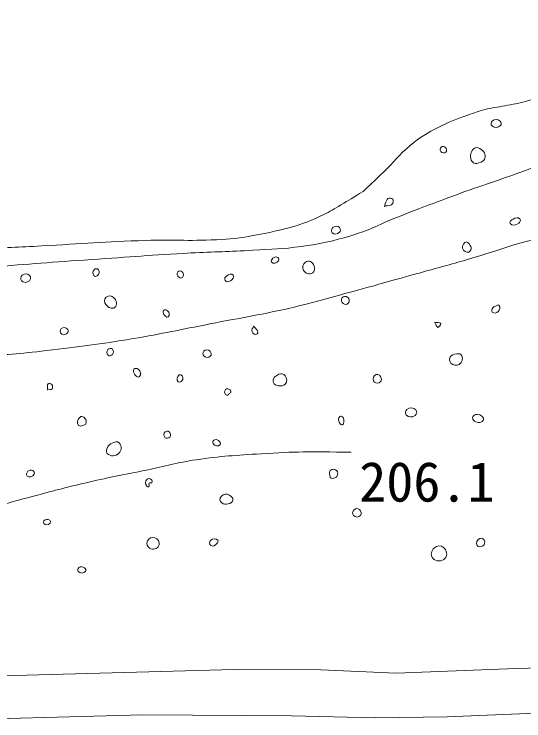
# Model space of a CAD drawing. Units: millimetres, scale not verified. Extents: x 40000 to 680000, y 20000 to 380000.
# Drawn here: x 180336 to 203811, y 288069 to 320610 of the extents above; entities that cross this region are included whole.
import ezdxf
from ezdxf.enums import TextEntityAlignment as Align

# ---------------------------------------------------------------- set-up
doc = ezdxf.new("R2010")
doc.units = ezdxf.units.MM
doc.header["$LTSCALE"] = 1000
doc.layers.add('M-BGD', color=7, linetype='Continuous', lineweight=13)
doc.styles.add('ＭＳ ゴシック', font='')
doc.styles.get('ＭＳ ゴシック').set_extended_font_data('MS Gothic')

msp = doc.modelspace()

# ---------------------------------------------------------------- linework, layer by layer
at = {"layer": 'M-BGD'}
for points in [[(194455, 290412), (197936, 290269), (203060, 290470), (209340, 290671)], [(165226, 289241), (174845, 289241), (175835, 290039), (190465, 290427), (194455, 290412)], [(164990, 288069), (176094, 288070), (186256, 288352), (193114, 288301), (196957, 288201), (200273, 288251), (208411, 288586)]]:
    msp.add_lwpolyline(points, dxfattribs=at)
for points, knots in [([(196408, 312450), (196862, 312868), (196980, 312979), (197340, 313326), (197829, 313797), (198044, 314127), (198570, 314556), (199049, 314947), (199350, 315133), (199902, 315411), (200405, 315663), (200705, 315768), (201233, 315963), (201533, 316074), (201703, 316133), (202012, 316214), (202369, 316309), (202579, 316318), (202941, 316390), (203315, 316465), (203531, 316482), (203896, 316591), (204268, 316702), (204484, 316758), (204825, 316943), (205094, 317088), (205228, 317196), (205479, 317370), (206183, 317859), (206545, 318180), (207262, 318651), (207545, 318837), (207713, 318928), (208016, 319078), (208319, 319229), (208493, 319314), (208820, 319405), (209213, 319514), (209442, 319561), (209849, 319581), (210331, 319603), (210602, 319558), (211080, 319505), (211555, 319453), (211822, 319416), (212286, 319304), (212787, 319183), (213050, 319055), (213542, 318902), (214031, 318751), (214305, 318663), (214798, 318525), (215218, 318409), (215448, 318319), (215878, 318249), (216286, 318183), (216520, 318176), (216933, 318174), (217435, 318171), (217723, 318149), (218215, 318249), (218698, 318347), (218960, 318448), (219420, 318626), (220059, 318873), (220408, 319041), (221003, 319380), (221725, 319790), (221967, 319998), (222736, 320610)], [0, 0, 0, 0, 1, 1, 1, 2, 2, 2, 3, 3, 3, 4, 4, 4, 5, 5, 5, 6, 6, 6, 7, 7, 7, 8, 8, 8, 9, 9, 9, 10, 10, 10, 11, 11, 11, 12, 12, 12, 13, 13, 13, 14, 14, 14, 15, 15, 15, 16, 16, 16, 17, 17, 17, 18, 18, 18, 19, 19, 19, 20, 20, 20, 21, 21, 21, 22, 22, 22, 23, 23, 23, 23]), ([(197740, 311169), (199170, 311725), (199542, 311869), (200706, 312296), (201927, 312743), (202625, 312953), (203846, 313401), (204703, 313715), (205170, 313925), (206031, 314230), (207040, 314587), (207620, 314746), (208644, 315059), (209416, 315295), (209848, 315428), (210628, 315637), (211525, 315877), (212048, 315931), (212939, 316189), (213780, 316433), (214242, 316605), (215049, 316943), (215462, 317116), (215705, 317199), (216079, 317445), (216446, 317686), (216575, 317815), (216933, 318174)], [0, 0, 0, 0, 1, 1, 1, 2, 2, 2, 3, 3, 3, 4, 4, 4, 5, 5, 5, 6, 6, 6, 7, 7, 7, 8, 8, 8, 9, 9, 9, 9]), ([(202353, 315686), (202457, 315787), (202617, 315784), (202722, 315686), (202781, 315632), (202790, 315543), (202737, 315483), (202636, 315367), (202455, 315353), (202346, 315460), (202282, 315522), (202290, 315625), (202353, 315686)], [0, 0, 0, 0, 1, 1, 1, 2, 2, 2, 3, 3, 3, 4, 4, 4, 4]), ([(199322, 308783), (200516, 309111), (200828, 309194), (201786, 309482), (202573, 309719), (203004, 309887), (203795, 310110), (204478, 310303), (204862, 310408), (205554, 310562), (206217, 310710), (206591, 310782), (207262, 310889), (208005, 311007), (208427, 311029), (209171, 311140), (210156, 311288), (210702, 311400), (211683, 311567), (212714, 311743), (213290, 311848), (214321, 312019), (215056, 312142), (215472, 312188), (216205, 312321), (217169, 312495), (217721, 312544), (218667, 312798), (219224, 312948), (219520, 313088), (220073, 313250), (220859, 313480), (221343, 313462), (222108, 313753), (222654, 313960), (222859, 314054), (223465, 314381)], [0, 0, 0, 0, 1, 1, 1, 2, 2, 2, 3, 3, 3, 4, 4, 4, 5, 5, 5, 6, 6, 6, 7, 7, 7, 8, 8, 8, 9, 9, 9, 10, 10, 10, 11, 11, 11, 12, 12, 12, 12]), ([(200213, 314256), (200145, 314195), (200038, 314218), (199983, 314290), (199936, 314352), (199946, 314439), (200007, 314488), (200066, 314537), (200149, 314527), (200202, 314472), (200261, 314412), (200275, 314313), (200213, 314256)], [0, 0, 0, 0, 1, 1, 1, 2, 2, 2, 3, 3, 3, 4, 4, 4, 4]), ([(201431, 313820), (201296, 314002), (201333, 314227), (201482, 314397), (201543, 314466), (201626, 314480), (201713, 314448), (201907, 314377), (202052, 314231), (202033, 314025), (202019, 313870), (201889, 313797), (201738, 313756), (201620, 313724), (201504, 313722), (201431, 313820)], [0, 0, 0, 0, 1, 1, 1, 2, 2, 2, 3, 3, 3, 4, 4, 4, 5, 5, 5, 5]), ([(174866, 309489), (176782, 309647), (177277, 309692), (178824, 309787), (179913, 309855), (180523, 309880), (181613, 309938), (183477, 310038), (184519, 310129), (186385, 310189), (187758, 310234), (188532, 310145), (189902, 310240), (190464, 310278), (190781, 310309), (191334, 310415), (192115, 310565), (192559, 310632), (193319, 310868), (193823, 311025), (194097, 311143), (194575, 311370), (194900, 311525), (195067, 311641), (195378, 311822), (195786, 312059), (195915, 312142), (196408, 312450)], [0, 0, 0, 0, 1, 1, 1, 2, 2, 2, 3, 3, 3, 4, 4, 4, 5, 5, 5, 6, 6, 6, 7, 7, 7, 8, 8, 8, 9, 9, 9, 9]), ([(197395, 311740), (197435, 311893), (197487, 312182), (197666, 312139), (197710, 312129), (197746, 312124), (197772, 312086), (197810, 312030), (197793, 311977), (197772, 311913), (197727, 311776), (197555, 311790), (197426, 311785)], [0, 0, 0, 0, 1, 1, 1, 2, 2, 2, 3, 3, 3, 4, 4, 4, 4]), ([(173987, 308459), (176536, 308717), (177193, 308785), (179251, 308959), (181065, 309111), (182082, 309183), (183898, 309310), (185684, 309435), (186683, 309515), (188470, 309612), (189588, 309672), (190216, 309672), (191334, 309737), (192209, 309788), (192702, 309792), (193570, 309913), (194344, 310021), (194777, 310104), (195529, 310315), (196420, 310565), (196738, 310720), (197740, 311169)], [0, 0, 0, 0, 1, 1, 1, 2, 2, 2, 3, 3, 3, 4, 4, 4, 5, 5, 5, 6, 6, 6, 7, 7, 7, 7]), ([(203572, 310979), (203450, 310886), (203254, 310837), (203180, 310972), (203134, 311055), (203232, 311129), (203316, 311175), (203424, 311235), (203557, 311281), (203632, 311183), (203683, 311117), (203638, 311029), (203572, 310979)], [0, 0, 0, 0, 1, 1, 1, 2, 2, 2, 3, 3, 3, 4, 4, 4, 4]), ([(194990, 310541), (194923, 310617), (194956, 310734), (195036, 310797), (195123, 310867), (195248, 310866), (195322, 310782), (195381, 310716), (195370, 310618), (195307, 310556), (195219, 310469), (195072, 310448), (194990, 310541)], [0, 0, 0, 0, 1, 1, 1, 2, 2, 2, 3, 3, 3, 4, 4, 4, 4]), ([(201341, 309705), (201264, 309611), (201105, 309638), (201032, 309735), (200946, 309850), (200989, 310005), (201100, 310097), (201136, 310127), (201182, 310125), (201220, 310097), (201349, 310002), (201442, 309829), (201341, 309705)], [0, 0, 0, 0, 1, 1, 1, 2, 2, 2, 3, 3, 3, 4, 4, 4, 4]), ([(192517, 309258), (192446, 309149), (192279, 309093), (192193, 309190), (192144, 309246), (192196, 309324), (192253, 309371), (192324, 309429), (192412, 309454), (192487, 309401), (192534, 309368), (192548, 309306), (192517, 309258)], [0, 0, 0, 0, 1, 1, 1, 2, 2, 2, 3, 3, 3, 4, 4, 4, 4]), ([(194085, 308700), (193943, 308612), (193758, 308663), (193670, 308806), (193590, 308936), (193639, 309088), (193753, 309190), (193820, 309249), (193897, 309246), (193980, 309213), (194076, 309174), (194128, 309110), (194153, 309009), (194183, 308889), (194190, 308765), (194085, 308700)], [0, 0, 0, 0, 1, 1, 1, 2, 2, 2, 3, 3, 3, 4, 4, 4, 5, 5, 5, 5]), ([(184160, 308557), (184112, 308522), (184049, 308527), (184009, 308572), (183939, 308651), (183941, 308769), (184017, 308843), (184074, 308899), (184170, 308905), (184220, 308843), (184293, 308754), (184252, 308624), (184160, 308557)], [0, 0, 0, 0, 1, 1, 1, 2, 2, 2, 3, 3, 3, 4, 4, 4, 4]), ([(173710, 304541), (176110, 304663), (176737, 304687), (178673, 304839), (179901, 304935), (180591, 304972), (181813, 305115), (183378, 305299), (184254, 305407), (185808, 305668), (187197, 305901), (187967, 306075), (189350, 306346), (190872, 306645), (191734, 306769), (193243, 307125), (194390, 307395), (195020, 307594), (196157, 307903), (197395, 308240), (197785, 308351), (199322, 308783)], [0, 0, 0, 0, 1, 1, 1, 2, 2, 2, 3, 3, 3, 4, 4, 4, 5, 5, 5, 6, 6, 6, 7, 7, 7, 7]), ([(180709, 308589), (180811, 308675), (180961, 308674), (181051, 308575), (181115, 308505), (181107, 308397), (181037, 308332), (180935, 308236), (180771, 308230), (180678, 308336), (180613, 308411), (180634, 308524), (180709, 308589)], [0, 0, 0, 0, 1, 1, 1, 2, 2, 2, 3, 3, 3, 4, 4, 4, 4]), ([(187871, 308742), (187920, 308804), (188017, 308801), (188075, 308746), (188148, 308677), (188154, 308560), (188084, 308489), (188040, 308445), (187972, 308454), (187924, 308494), (187848, 308557), (187809, 308664), (187871, 308742)], [0, 0, 0, 0, 1, 1, 1, 2, 2, 2, 3, 3, 3, 4, 4, 4, 4]), ([(190297, 308325), (190213, 308277), (190101, 308269), (190050, 308352), (190005, 308425), (190060, 308504), (190127, 308557), (190218, 308629), (190353, 308689), (190422, 308595), (190491, 308502), (190398, 308382), (190297, 308325)], [0, 0, 0, 0, 1, 1, 1, 2, 2, 2, 3, 3, 3, 4, 4, 4, 4]), ([(184974, 307110), (184843, 307002), (184657, 307099), (184560, 307238), (184483, 307346), (184476, 307488), (184575, 307577), (184678, 307670), (184829, 307650), (184929, 307554), (185055, 307433), (185109, 307220), (184974, 307110)], [0, 0, 0, 0, 1, 1, 1, 2, 2, 2, 3, 3, 3, 4, 4, 4, 4]), ([(195433, 307536), (195493, 307621), (195616, 307631), (195697, 307567), (195778, 307502), (195792, 307383), (195727, 307303), (195669, 307231), (195568, 307227), (195493, 307280), (195410, 307340), (195374, 307452), (195433, 307536)], [0, 0, 0, 0, 1, 1, 1, 2, 2, 2, 3, 3, 3, 4, 4, 4, 4]), ([(202662, 307204), (202744, 307126), (202711, 306995), (202631, 306916), (202554, 306840), (202435, 306817), (202356, 306889), (202312, 306929), (202330, 306987), (202356, 307040), (202393, 307119), (202449, 307146), (202529, 307182), (202576, 307204), (202623, 307240), (202662, 307204)], [0, 0, 0, 0, 1, 1, 1, 2, 2, 2, 3, 3, 3, 4, 4, 4, 5, 5, 5, 5]), ([(187219, 306959), (187268, 307013), (187353, 307005), (187405, 306955), (187485, 306878), (187518, 306728), (187423, 306671), (187349, 306627), (187282, 306714), (187237, 306786), (187201, 306844), (187173, 306910), (187219, 306959)], [0, 0, 0, 0, 1, 1, 1, 2, 2, 2, 3, 3, 3, 4, 4, 4, 4]), ([(191534, 305883), (191461, 305810), (191333, 305891), (191291, 305985), (191245, 306086), (191346, 306149), (191381, 306254), (191381, 306254), (191381, 306254), (191381, 306254), (191441, 306109), (191646, 305993), (191534, 305883)], [0, 0, 0, 0, 1, 1, 1, 2, 2, 2, 3, 3, 3, 4, 4, 4, 4]), ([(199685, 306400), (199758, 306407), (199973, 306431), (199982, 306360), (199989, 306309), (199910, 306189), (199854, 306187), (199791, 306185), (199750, 306333), (199733, 306393)], [0, 0, 0, 0, 1, 1, 1, 2, 2, 2, 3, 3, 3, 3]), ([(182532, 305873), (182449, 305930), (182437, 306060), (182509, 306130), (182593, 306210), (182727, 306179), (182803, 306092), (182838, 306052), (182835, 305999), (182803, 305956), (182737, 305867), (182624, 305811), (182532, 305873)], [0, 0, 0, 0, 1, 1, 1, 2, 2, 2, 3, 3, 3, 4, 4, 4, 4]), ([(184655, 305164), (184711, 305225), (184807, 305236), (184866, 305179), (184934, 305113), (184921, 305008), (184859, 304937), (184808, 304879), (184722, 304858), (184663, 304907), (184586, 304971), (184588, 305089), (184655, 305164)], [0, 0, 0, 0, 1, 1, 1, 2, 2, 2, 3, 3, 3, 4, 4, 4, 4]), ([(189369, 304857), (189285, 304774), (189148, 304789), (189067, 304874), (189010, 304935), (189009, 305028), (189067, 305087), (189148, 305169), (189277, 305170), (189360, 305092), (189427, 305029), (189434, 304921), (189369, 304857)], [0, 0, 0, 0, 1, 1, 1, 2, 2, 2, 3, 3, 3, 4, 4, 4, 4]), ([(200837, 304485), (200709, 304404), (200560, 304437), (200453, 304545), (200380, 304619), (200368, 304716), (200415, 304809), (200476, 304927), (200584, 304957), (200717, 304967), (200816, 304975), (200913, 304973), (200958, 304884), (201032, 304739), (200975, 304571), (200837, 304485)], [0, 0, 0, 0, 1, 1, 1, 2, 2, 2, 3, 3, 3, 4, 4, 4, 5, 5, 5, 5]), ([(185854, 304259), (185904, 304317), (185991, 304308), (186050, 304259), (186153, 304173), (186218, 304000), (186110, 303920), (186031, 303861), (185941, 303952), (185884, 304033), (185832, 304105), (185795, 304192), (185854, 304259)], [0, 0, 0, 0, 1, 1, 1, 2, 2, 2, 3, 3, 3, 4, 4, 4, 4]), ([(187934, 303995), (187989, 304027), (188052, 303989), (188085, 303935), (188126, 303870), (188118, 303799), (188070, 303739), (188024, 303682), (187945, 303638), (187889, 303686), (187797, 303766), (187829, 303934), (187934, 303995)], [0, 0, 0, 0, 1, 1, 1, 2, 2, 2, 3, 3, 3, 4, 4, 4, 4]), ([(192816, 303576), (192655, 303437), (192363, 303458), (192278, 303653), (192207, 303814), (192370, 303961), (192534, 304025), (192639, 304066), (192745, 304049), (192816, 303961), (192909, 303843), (192929, 303674), (192816, 303576)], [0, 0, 0, 0, 1, 1, 1, 2, 2, 2, 3, 3, 3, 4, 4, 4, 4]), ([(197143, 303641), (197047, 303600), (196931, 303623), (196887, 303718), (196834, 303832), (196894, 303979), (197015, 304013), (197122, 304042), (197219, 303954), (197245, 303846), (197267, 303759), (197225, 303676), (197143, 303641)], [0, 0, 0, 0, 1, 1, 1, 2, 2, 2, 3, 3, 3, 4, 4, 4, 4]), ([(181863, 303303), (181868, 303326), (181868, 303333), (181872, 303352), (181888, 303445), (181852, 303531), (181903, 303591), (181938, 303634), (182021, 303599), (182067, 303551), (182120, 303496), (182125, 303408), (182085, 303356), (182040, 303300), (181935, 303333), (181872, 303352)], [0, 0, 0, 0, 1, 1, 1, 2, 2, 2, 3, 3, 3, 4, 4, 4, 5, 5, 5, 5]), ([(190074, 303320), (190132, 303377), (190219, 303368), (190282, 303317), (190321, 303287), (190325, 303242), (190311, 303195), (190296, 303145), (190238, 303149), (190212, 303104), (190207, 303095), (190215, 303083), (190207, 303077), (190164, 303047), (190108, 303058), (190074, 303098), (190017, 303164), (190012, 303259), (190074, 303320)], [0, 0, 0, 0, 1, 1, 1, 2, 2, 2, 3, 3, 3, 4, 4, 4, 5, 5, 5, 6, 6, 6, 6]), ([(198803, 302128), (198679, 302029), (198499, 302037), (198396, 302159), (198335, 302231), (198347, 302337), (198419, 302400), (198543, 302509), (198735, 302512), (198841, 302385), (198905, 302307), (198882, 302192), (198803, 302128)], [0, 0, 0, 0, 1, 1, 1, 2, 2, 2, 3, 3, 3, 4, 4, 4, 4]), ([(183307, 301674), (183208, 301790), (183251, 301964), (183371, 302058), (183426, 302101), (183495, 302089), (183550, 302045), (183644, 301970), (183686, 301862), (183640, 301750), (183616, 301692), (183560, 301689), (183499, 301674), (183426, 301655), (183355, 301616), (183307, 301674)], [0, 0, 0, 0, 1, 1, 1, 2, 2, 2, 3, 3, 3, 4, 4, 4, 5, 5, 5, 5]), ([(195469, 301707), (195403, 301692), (195351, 301732), (195318, 301791), (195264, 301890), (195247, 302005), (195332, 302079), (195367, 302111), (195417, 302102), (195451, 302071), (195544, 301985), (195529, 301874), (195500, 301751), (195495, 301731), (195490, 301712), (195469, 301707)], [0, 0, 0, 0, 1, 1, 1, 2, 2, 2, 3, 3, 3, 4, 4, 4, 5, 5, 5, 5]), ([(201933, 301898), (201826, 301762), (201608, 301790), (201490, 301916), (201436, 301973), (201437, 302062), (201494, 302116), (201603, 302217), (201758, 302190), (201875, 302098), (201939, 302048), (201983, 301962), (201933, 301898)], [0, 0, 0, 0, 1, 1, 1, 2, 2, 2, 3, 3, 3, 4, 4, 4, 4]), ([(187291, 301371), (187343, 301422), (187422, 301423), (187478, 301375), (187549, 301314), (187569, 301209), (187509, 301136), (187452, 301068), (187346, 301061), (187283, 301123), (187213, 301190), (187222, 301303), (187291, 301371)], [0, 0, 0, 0, 1, 1, 1, 2, 2, 2, 3, 3, 3, 4, 4, 4, 4]), ([(189817, 300773), (189735, 300676), (189565, 300729), (189497, 300837), (189464, 300889), (189486, 300954), (189535, 300991), (189600, 301038), (189676, 301026), (189741, 300978), (189809, 300927), (189873, 300838), (189817, 300773)], [0, 0, 0, 0, 1, 1, 1, 2, 2, 2, 3, 3, 3, 4, 4, 4, 4]), ([(184627, 300379), (184546, 300462), (184590, 300570), (184640, 300674), (184686, 300770), (184746, 300814), (184845, 300853), (184966, 300902), (185085, 300958), (185178, 300866), (185309, 300736), (185296, 300523), (185165, 300392), (185016, 300244), (184774, 300229), (184627, 300379)], [0, 0, 0, 0, 1, 1, 1, 2, 2, 2, 3, 3, 3, 4, 4, 4, 5, 5, 5, 5]), ([(165067, 292832), (166455, 293217), (166837, 293319), (167952, 293692), (168943, 294023), (169487, 294240), (170464, 294608), (171530, 295009), (172117, 295257), (173183, 295657), (174063, 295988), (174567, 296144), (175444, 296485), (176196, 296777), (176592, 297005), (177350, 297283), (177923, 297492), (178258, 297568), (178842, 297741), (179797, 298023), (180333, 298180), (181295, 298435), (182260, 298691), (182800, 298837), (183773, 299062), (184808, 299301), (185396, 299398), (186436, 299615), (187329, 299801), (187819, 299959), (188722, 300092), (189882, 300263), (190541, 300293), (191711, 300368), (193327, 300472), (193881, 300454), (195856, 300444)], [0, 0, 0, 0, 1, 1, 1, 2, 2, 2, 3, 3, 3, 4, 4, 4, 5, 5, 5, 6, 6, 6, 7, 7, 7, 8, 8, 8, 9, 9, 9, 10, 10, 10, 11, 11, 11, 12, 12, 12, 12]), ([(180936, 299341), (180872, 299399), (180914, 299498), (180975, 299559), (181036, 299620), (181117, 299640), (181192, 299598), (181253, 299563), (181288, 299493), (181257, 299431), (181198, 299315), (181032, 299254), (180936, 299341)], [0, 0, 0, 0, 1, 1, 1, 2, 2, 2, 3, 3, 3, 4, 4, 4, 4]), ([(194892, 299270), (194884, 299278), (194892, 299287), (194892, 299298), (194892, 299416), (194809, 299518), (194894, 299598), (194982, 299681), (195117, 299668), (195202, 299583), (195265, 299520), (195247, 299438), (195212, 299356), (195191, 299304), (195158, 299278), (195105, 299259), (195027, 299231), (194949, 299209), (194892, 299270)], [0, 0, 0, 0, 1, 1, 1, 2, 2, 2, 3, 3, 3, 4, 4, 4, 5, 5, 5, 6, 6, 6, 6]), ([(186451, 299189), (186507, 299243), (186590, 299230), (186650, 299180), (186690, 299147), (186706, 299097), (186681, 299052), (186656, 299007), (186589, 299052), (186557, 299012), (186517, 298961), (186595, 298886), (186544, 298848), (186512, 298825), (186470, 298839), (186446, 298870), (186369, 298968), (186360, 299104), (186451, 299189)], [0, 0, 0, 0, 1, 1, 1, 2, 2, 2, 3, 3, 3, 4, 4, 4, 5, 5, 5, 6, 6, 6, 6]), ([(189842, 298162), (189767, 298266), (189847, 298405), (189957, 298470), (190079, 298542), (190208, 298509), (190316, 298419), (190389, 298358), (190447, 298266), (190393, 298188), (190271, 298010), (189969, 297988), (189842, 298162)], [0, 0, 0, 0, 1, 1, 1, 2, 2, 2, 3, 3, 3, 4, 4, 4, 4]), ([(196288, 297527), (196208, 297430), (196048, 297433), (195964, 297527), (195895, 297605), (195918, 297721), (195994, 297791), (196064, 297855), (196162, 297857), (196236, 297799), (196320, 297731), (196357, 297611), (196288, 297527)], [0, 0, 0, 0, 1, 1, 1, 2, 2, 2, 3, 3, 3, 4, 4, 4, 4]), ([(181977, 297306), (182021, 297267), (182018, 297197), (181977, 297155), (181903, 297080), (181782, 297077), (181706, 297151), (181672, 297185), (181674, 297239), (181706, 297275), (181777, 297354), (181898, 297377), (181977, 297306)], [0, 0, 0, 0, 1, 1, 1, 2, 2, 2, 3, 3, 3, 4, 4, 4, 4]), ([(186970, 296080), (186859, 295944), (186645, 295943), (186522, 296067), (186419, 296170), (186432, 296336), (186535, 296439), (186637, 296541), (186794, 296543), (186906, 296451), (187021, 296358), (187064, 296194), (186970, 296080)], [0, 0, 0, 0, 1, 1, 1, 2, 2, 2, 3, 3, 3, 4, 4, 4, 4]), ([(189392, 296144), (189315, 296200), (189325, 296320), (189392, 296387), (189481, 296476), (189636, 296486), (189713, 296387), (189751, 296338), (189717, 296279), (189674, 296233), (189595, 296149), (189486, 296076), (189392, 296144)], [0, 0, 0, 0, 1, 1, 1, 2, 2, 2, 3, 3, 3, 4, 4, 4, 4]), ([(201924, 296126), (201838, 296064), (201708, 296058), (201653, 296149), (201582, 296266), (201662, 296421), (201789, 296473), (201866, 296505), (201947, 296464), (201985, 296390), (202033, 296296), (202010, 296189), (201924, 296126)], [0, 0, 0, 0, 1, 1, 1, 2, 2, 2, 3, 3, 3, 4, 4, 4, 4]), ([(200190, 295561), (200043, 295390), (199759, 295389), (199613, 295561), (199491, 295704), (199549, 295911), (199690, 296035), (199814, 296144), (199985, 296153), (200113, 296048), (200261, 295925), (200315, 295707), (200190, 295561)], [0, 0, 0, 0, 1, 1, 1, 2, 2, 2, 3, 3, 3, 4, 4, 4, 4]), ([(183617, 294952), (183537, 294850), (183367, 294851), (183285, 294952), (183241, 295005), (183266, 295082), (183320, 295125), (183399, 295187), (183499, 295179), (183577, 295116), (183628, 295074), (183658, 295004), (183617, 294952)], [0, 0, 0, 0, 1, 1, 1, 2, 2, 2, 3, 3, 3, 4, 4, 4, 4])]:
    msp.add_open_spline(points, degree=3, knots=knots, dxfattribs=at)

# ---------------------------------------------------------------- texts
at = {"layer": 'M-BGD', "style": 'ＭＳ ゴシック'}
msp.add_text('206.1', height=1833, dxfattribs=at).set_placement((199345, 297614), align=Align.BOTTOM_CENTER)

doc.saveas('drawing.dxf')
